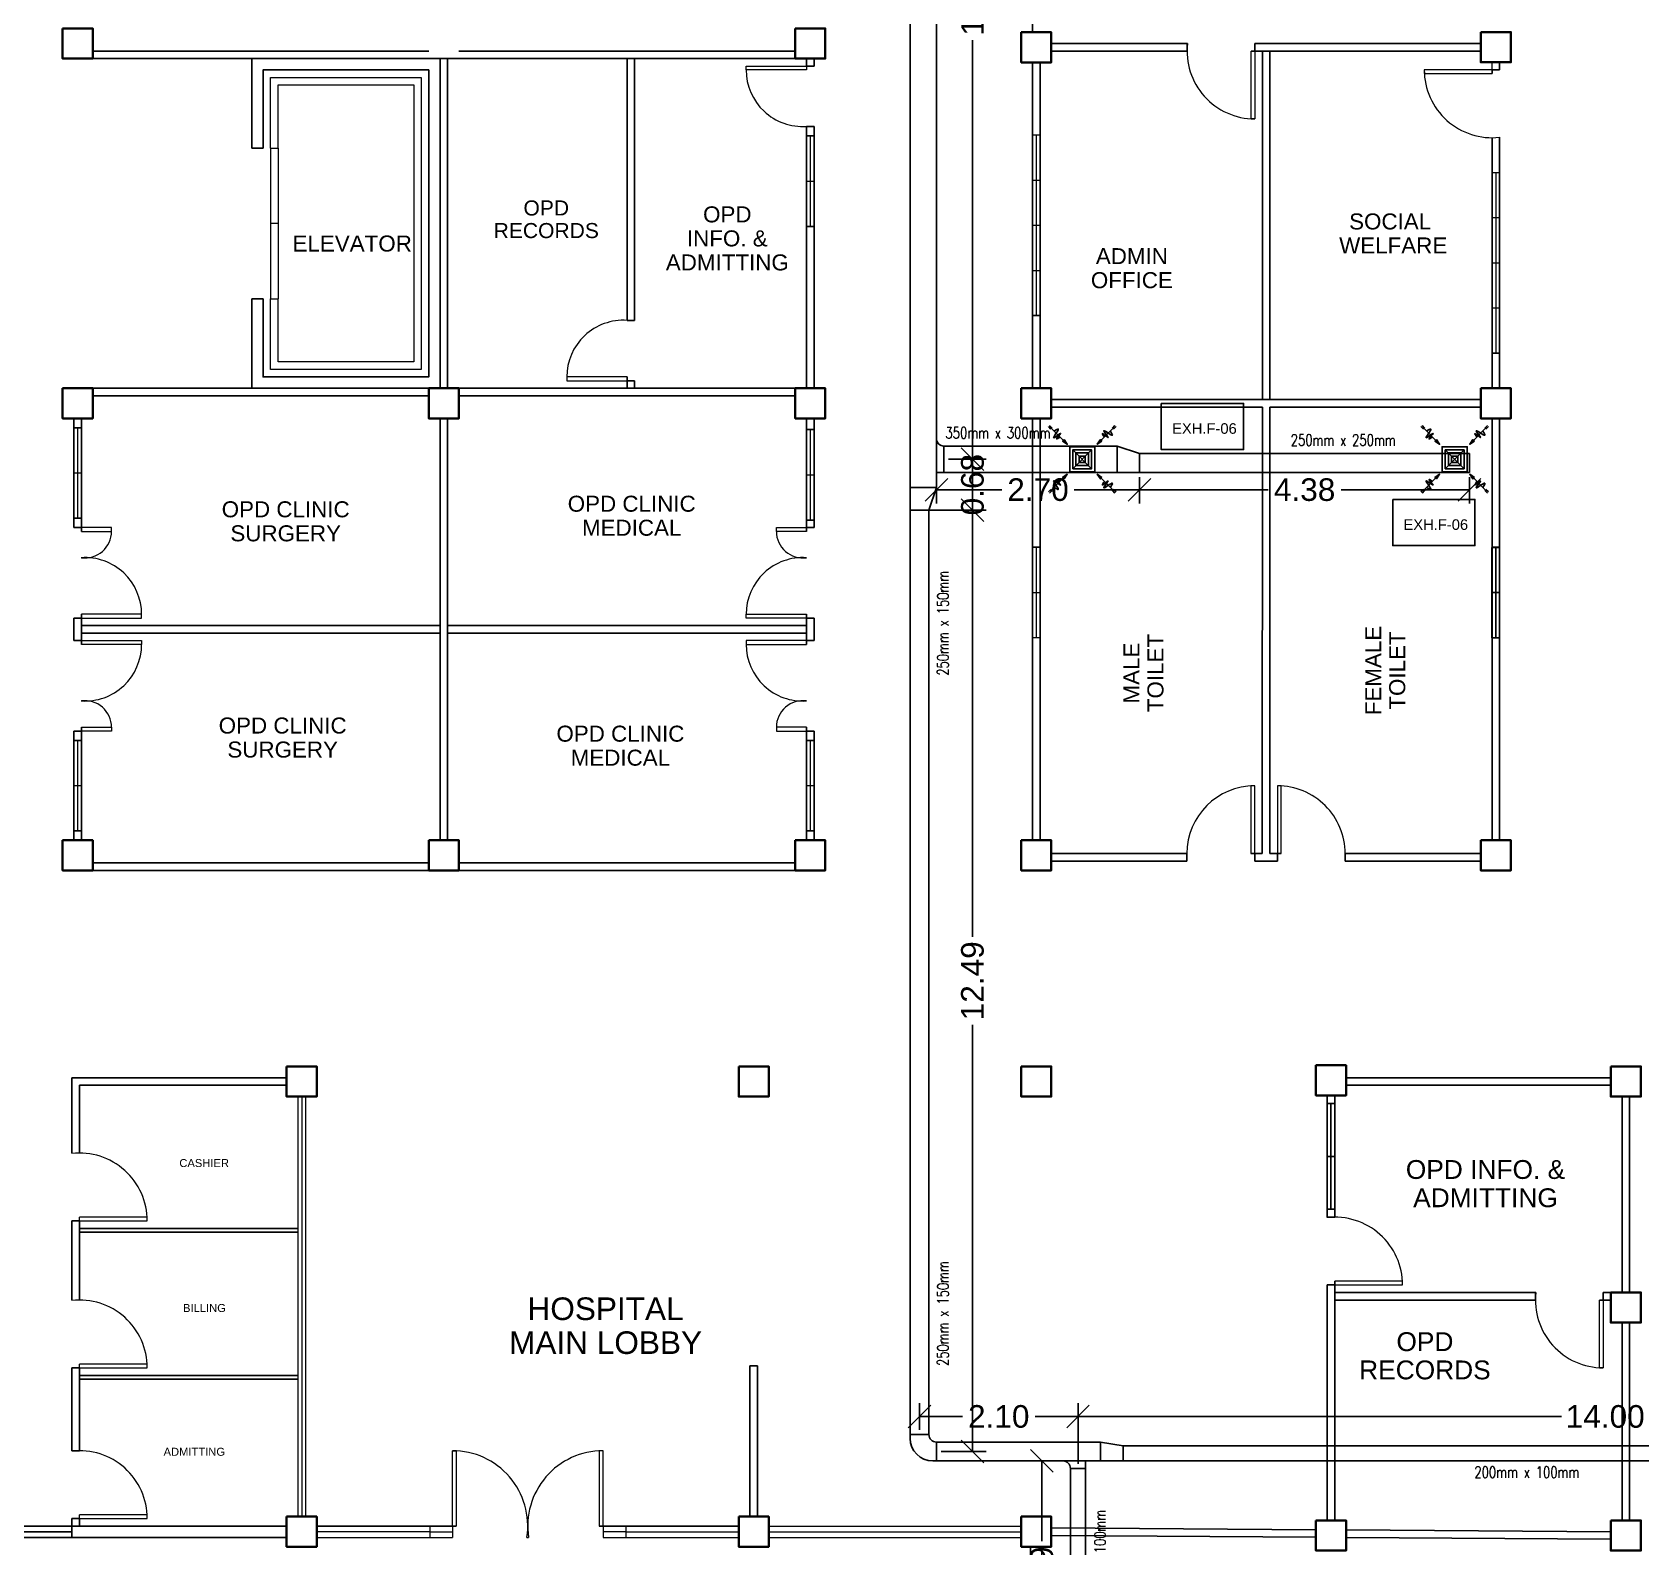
# Model space of a CAD drawing. Header units: millimetres. Extents: x 116 to 538, y 77 to 149.
# Drawn here: x 160.49 to 181.85, y 103.35 to 123.45 of the extents above; entities that cross this region are included whole.
import ezdxf

# ---------------------------------------------------------------- set-up
doc = ezdxf.new("R2010")
doc.units = ezdxf.units.MM
doc.header["$MEASUREMENT"] = 0
for name, color, linetype in [('AIR', 7, 'Continuous'), ('AIR-00', 8, 'Continuous'), ('AIR-03', 30, 'Continuous'), ('dimen', 7, 'Continuous'), ('ducting label', 7, 'Continuous'), ('exhaust', 7, 'Continuous'), ('label', 7, 'Continuous'), ('Legends', 7, 'Continuous')]:
    doc.layers.add(name, color=color, linetype=linetype)
doc.styles.add('Arch-Dim', font='simplex.shx', dxfattribs={"width": 0.75})
doc.styles.get("Standard").update_dxf_attribs({"font": 'arial.ttf'})
doc.styles.add('SWISSLT175', font='swissl.ttf', dxfattribs={"height": 0.175})
doc.dimstyles.new('Copy of dimension', dxfattribs={"dimtxt": 0.3, "dimasz": 0.3, "dimexe": 0.18, "dimexo": 0.0625, "dimgap": 0.09, "dimtad": 0, "dimzin": 0, "dimdsep": 46, "dimtxsty": 'Standard', "dimblk": 'OBLIQUE', "dimcen": 0.09, "dimclrd": 256, "dimclre": 256, "dimclrt": 256, "dimadec": 0, "dimazin": 0, "dimtfac": 1, "dimtofl": 0, "dimtmove": 0, "dimatfit": 3, "dimldrblk": 'OBLIQUE', "dimfxl": 1, "dimtolj": 1, "dimtzin": 0, "dimarcsym": 0})

# ---------------------------------------------------------------- blocks, each defined once
blk = doc.blocks.new('GRILL-C-IN')
at = {"layer": 'AIR-00', "color": 7, "ltscale": 3}
for p, q in [((-0.623, 0.601), (-0.674, 0.651)), ((-0.601, 0.623), (-0.651, 0.674)), ((0.601, 0.623), (0.651, 0.674)), ((0.623, 0.601), (0.674, 0.651)), ((-0.637, 0.637), (-0.3, 0.3)), ((0.637, 0.637), (0.3, 0.3)), ((-0.637, -0.637), (-0.3, -0.3)), ((0.637, -0.637), (0.3, -0.3)), ((-0.623, -0.601), (-0.674, -0.651)), ((-0.601, -0.623), (-0.651, -0.674)), ((0.601, -0.623), (0.651, -0.674)), ((0.623, -0.601), (0.674, -0.651))]:
    blk.add_line(p, q, dxfattribs=at)
at = {"layer": 'AIR-00', "color": 7}
for p, q in [((-0.188, 0.187), (0.187, -0.188)), ((0.187, 0.187), (-0.188, -0.188))]:
    blk.add_line(p, q, dxfattribs=at)
at = {"layer": 'AIR-00', "color": 7, "ltscale": 3}
for points in [[(-0.362, 0.393), (-0.393, 0.362), (-0.3, 0.3)], [(0.393, 0.362), (0.362, 0.393), (0.3, 0.3)], [(-0.362, -0.393), (-0.393, -0.362), (-0.3, -0.3)], [(0.393, -0.362), (0.362, -0.393), (0.3, -0.3)]]:
    blk.add_lwpolyline(points, close=True, dxfattribs=at)
at = {"layer": 'AIR-00', "color": 7}
for points in [[(-0.188, -0.188), (0.187, -0.188), (0.187, 0.187), (-0.188, 0.187)], [(-0.125, -0.125), (0.125, -0.125), (0.125, 0.125), (-0.125, 0.125)], [(-0.062, -0.062), (0.062, -0.062), (0.062, 0.062), (-0.062, 0.062)]]:
    blk.add_lwpolyline(points, close=True, dxfattribs=at)
at = {"layer": 'AIR-00', "color": 7, "ltscale": 3}
for points in [[(-0.441, 0.441), (-0.512, 0.404), (-0.432, 0.514), (-0.568, 0.43), (-0.477, 0.6), (-0.561, 0.561)], [(0.441, 0.441), (0.404, 0.512), (0.514, 0.432), (0.43, 0.568), (0.6, 0.477), (0.561, 0.561)], [(-0.441, -0.441), (-0.512, -0.404), (-0.432, -0.514), (-0.568, -0.43), (-0.477, -0.6), (-0.561, -0.561)], [(0.441, -0.441), (0.404, -0.512), (0.514, -0.432), (0.43, -0.568), (0.6, -0.477), (0.561, -0.561)]]:
    blk.add_spline(points, degree=3, dxfattribs=at)
for points in [[(-0.3, 0.3), (-0.362, 0.393), (-0.393, 0.362)], [(0.3, 0.3), (0.393, 0.362), (0.362, 0.393)], [(-0.3, -0.3), (-0.362, -0.393), (-0.393, -0.362)], [(0.3, -0.3), (0.393, -0.362), (0.362, -0.393)]]:
    blk.add_solid(points, dxfattribs=at)
at = {"layer": 'AIR-03', "color": 7}
blk.add_lwpolyline([(-0.25, -0.25), (0.25, -0.25), (0.25, 0.25), (-0.25, 0.25)], close=True, dxfattribs=at)
blk = doc.blocks.new('_Oblique')
at = {"color": 0, "linetype": 'ByBlock', "lineweight": -2}
blk.add_line((-0.5, -0.5), (0.5, 0.5), dxfattribs=at)
blk = doc.blocks.new('*D36')
at = {"layer": 'Defpoints', "color": 0, "transparency": 16777216}
for p in [(172.496, 130.05), (172.596, 117.78), (172.975, 117.78)]:
    blk.add_point(p, dxfattribs=at)
at = {"layer": 'dimen', "lineweight": -2, "transparency": 16777216}
for p, q in [((172.558, 130.05), (173.155, 130.05)), ((172.975, 130.05), (172.975, 124.508)), ((172.975, 117.78), (172.975, 123.344)), ((172.658, 117.78), (173.155, 117.78))]:
    blk.add_line(p, q, dxfattribs=at)
at = {"layer": 'dimen', "lineweight": -2, "transparency": 16777216, "xscale": 0.3, "yscale": 0.3, "zscale": 0.3}
for p, rotation in [((172.975, 130.05), 90), ((172.975, 117.78), 270)]:
    blk.add_blockref('_Oblique', p, dxfattribs=dict(at, rotation=rotation))
at = {"layer": 'dimen', "transparency": 16777216, "insert": (172.975, 123.926), "char_height": 0.3, "attachment_point": 5, "rotation": 90}
blk.add_mtext('\\A1;12.27', dxfattribs=at)
blk = doc.blocks.new('*D37')
at = {"layer": 'Defpoints', "color": 0, "transparency": 16777216}
for p in [(172.596, 117.78), (172.271, 117.105), (172.975, 117.105)]:
    blk.add_point(p, dxfattribs=at)
at = {"layer": 'dimen', "lineweight": -2, "transparency": 16777216}
for p, q in [((172.658, 117.78), (173.155, 117.78)), ((172.975, 117.78), (172.975, 117.105)), ((172.333, 117.105), (173.155, 117.105))]:
    blk.add_line(p, q, dxfattribs=at)
at = {"layer": 'dimen', "lineweight": -2, "transparency": 16777216, "xscale": 0.3, "yscale": 0.3, "zscale": 0.3}
for p, rotation in [((172.975, 117.78), 90), ((172.975, 117.105), 270)]:
    blk.add_blockref('_Oblique', p, dxfattribs=dict(at, rotation=rotation))
at = {"layer": 'dimen', "transparency": 16777216, "insert": (172.975, 117.443), "char_height": 0.3, "attachment_point": 5, "rotation": 90}
blk.add_mtext('\\A1;0.68', dxfattribs=at)
blk = doc.blocks.new('*D38')
at = {"layer": 'Defpoints', "color": 0, "transparency": 16777216}
for p in [(172.496, 117.605), (175.193, 117.605), (175.193, 117.375)]:
    blk.add_point(p, dxfattribs=at)
at = {"layer": 'dimen', "lineweight": -2, "transparency": 16777216}
for p, q in [((172.496, 117.543), (172.496, 117.195)), ((175.193, 117.543), (175.193, 117.195)), ((172.496, 117.375), (173.363, 117.375)), ((175.193, 117.375), (174.326, 117.375))]:
    blk.add_line(p, q, dxfattribs=at)
at = {"layer": 'dimen', "lineweight": -2, "transparency": 16777216, "xscale": 0.3, "yscale": 0.3, "zscale": 0.3, "rotation": 180}
blk.add_blockref('_Oblique', (172.496, 117.375), dxfattribs=at)
at = {"layer": 'dimen', "lineweight": -2, "transparency": 16777216, "xscale": 0.3, "yscale": 0.3, "zscale": 0.3}
blk.add_blockref('_Oblique', (175.193, 117.375), dxfattribs=at)
at = {"layer": 'dimen', "transparency": 16777216, "insert": (173.844, 117.375), "char_height": 0.3, "attachment_point": 5}
blk.add_mtext('\\A1;2.70', dxfattribs=at)
blk = doc.blocks.new('*D39')
at = {"layer": 'Defpoints', "color": 0, "transparency": 16777216}
for p in [(175.193, 117.605), (179.573, 117.605), (179.573, 117.375)]:
    blk.add_point(p, dxfattribs=at)
at = {"layer": 'dimen', "lineweight": -2, "transparency": 16777216}
for p, q in [((175.193, 117.543), (175.193, 117.195)), ((179.573, 117.543), (179.573, 117.195)), ((175.193, 117.375), (176.897, 117.375)), ((179.573, 117.375), (177.869, 117.375))]:
    blk.add_line(p, q, dxfattribs=at)
at = {"layer": 'dimen', "lineweight": -2, "transparency": 16777216, "xscale": 0.3, "yscale": 0.3, "zscale": 0.3, "rotation": 180}
blk.add_blockref('_Oblique', (175.193, 117.375), dxfattribs=at)
at = {"layer": 'dimen', "lineweight": -2, "transparency": 16777216, "xscale": 0.3, "yscale": 0.3, "zscale": 0.3}
blk.add_blockref('_Oblique', (179.573, 117.375), dxfattribs=at)
at = {"layer": 'dimen', "transparency": 16777216, "insert": (177.383, 117.375), "char_height": 0.3, "attachment_point": 5}
blk.add_mtext('\\A1;4.38', dxfattribs=at)
blk = doc.blocks.new('*D40')
at = {"layer": 'Defpoints', "color": 0, "transparency": 16777216}
for p in [(172.271, 117.105), (172.496, 104.61), (172.975, 104.61)]:
    blk.add_point(p, dxfattribs=at)
at = {"layer": 'dimen', "lineweight": -2, "transparency": 16777216}
for p, q in [((172.333, 117.105), (173.155, 117.105)), ((172.975, 117.105), (172.975, 111.44)), ((172.975, 104.61), (172.975, 110.275)), ((172.558, 104.61), (173.155, 104.61))]:
    blk.add_line(p, q, dxfattribs=at)
at = {"layer": 'dimen', "lineweight": -2, "transparency": 16777216, "xscale": 0.3, "yscale": 0.3, "zscale": 0.3}
for p, rotation in [((172.975, 117.105), 90), ((172.975, 104.61), 270)]:
    blk.add_blockref('_Oblique', p, dxfattribs=dict(at, rotation=rotation))
at = {"layer": 'dimen', "transparency": 16777216, "insert": (172.975, 110.858), "char_height": 0.3, "attachment_point": 5, "rotation": 90}
blk.add_mtext('\\A1;12.49', dxfattribs=at)
blk = doc.blocks.new('*D41')
at = {"layer": 'Defpoints', "color": 0, "transparency": 16777216}
for p in [(174.375, 105.074), (172.271, 104.835), (174.375, 104.385)]:
    blk.add_point(p, dxfattribs=at)
at = {"layer": 'dimen', "lineweight": -2, "transparency": 16777216}
for p, q in [((172.271, 104.898), (172.271, 105.254)), ((172.271, 105.074), (172.841, 105.074)), ((174.375, 105.074), (173.805, 105.074)), ((174.375, 104.448), (174.375, 105.254))]:
    blk.add_line(p, q, dxfattribs=at)
at = {"layer": 'dimen', "lineweight": -2, "transparency": 16777216, "xscale": 0.3, "yscale": 0.3, "zscale": 0.3, "rotation": 180}
blk.add_blockref('_Oblique', (172.271, 105.074), dxfattribs=at)
at = {"layer": 'dimen', "lineweight": -2, "transparency": 16777216, "xscale": 0.3, "yscale": 0.3, "zscale": 0.3}
blk.add_blockref('_Oblique', (174.375, 105.074), dxfattribs=at)
at = {"layer": 'dimen', "transparency": 16777216, "insert": (173.323, 105.074), "char_height": 0.3, "attachment_point": 5}
blk.add_mtext('\\A1;2.10', dxfattribs=at)
blk = doc.blocks.new('*D42')
at = {"layer": 'Defpoints', "color": 0, "transparency": 16777216}
for p in [(188.372, 105.074), (174.375, 104.385), (188.372, 104.385)]:
    blk.add_point(p, dxfattribs=at)
at = {"layer": 'dimen', "lineweight": -2, "transparency": 16777216}
for p, q in [((174.375, 104.448), (174.375, 105.254)), ((174.375, 105.074), (180.792, 105.074)), ((188.372, 105.074), (181.955, 105.074)), ((188.372, 104.448), (188.372, 105.254))]:
    blk.add_line(p, q, dxfattribs=at)
at = {"layer": 'dimen', "lineweight": -2, "transparency": 16777216, "xscale": 0.3, "yscale": 0.3, "zscale": 0.3, "rotation": 180}
blk.add_blockref('_Oblique', (174.375, 105.074), dxfattribs=at)
at = {"layer": 'dimen', "lineweight": -2, "transparency": 16777216, "xscale": 0.3, "yscale": 0.3, "zscale": 0.3}
blk.add_blockref('_Oblique', (188.372, 105.074), dxfattribs=at)
at = {"layer": 'dimen', "transparency": 16777216, "insert": (181.373, 105.074), "char_height": 0.3, "attachment_point": 5}
blk.add_mtext('\\A1;14.00', dxfattribs=at)
blk = doc.blocks.new('*D44')
at = {"layer": 'Defpoints', "color": 0, "transparency": 16777216}
for p in [(174.475, 104.485), (173.896, 101.398), (174.475, 101.398)]:
    blk.add_point(p, dxfattribs=at)
at = {"layer": 'dimen', "lineweight": -2, "transparency": 16777216}
for p, q in [((174.412, 104.485), (173.716, 104.485)), ((173.896, 104.485), (173.896, 103.421)), ((173.896, 101.398), (173.896, 102.462)), ((174.412, 101.398), (173.716, 101.398))]:
    blk.add_line(p, q, dxfattribs=at)
at = {"layer": 'dimen', "lineweight": -2, "transparency": 16777216, "xscale": 0.3, "yscale": 0.3, "zscale": 0.3}
for p, rotation in [((173.896, 104.485), 90), ((173.896, 101.398), 270)]:
    blk.add_blockref('_Oblique', p, dxfattribs=dict(at, rotation=rotation))
at = {"layer": 'dimen', "transparency": 16777216, "insert": (173.896, 102.942), "char_height": 0.3, "attachment_point": 5, "rotation": 90}
blk.add_mtext('\\A1;3.09', dxfattribs=at)

msp = doc.modelspace()

# ---------------------------------------------------------------- linework, layer by layer
at = {"color": 8, "lineweight": 25}
for p, q in [((173.771, 123.448), (173.771, 129.075)), ((175.827, 123.298), (174.021, 123.298)), ((175.822, 123.298), (175.822, 123.198)), ((179.721, 123.298), (176.722, 123.298)), ((176.722, 123.198), (176.722, 123.298)), ((161.296, 123.198), (165.758, 123.198)), ((161.296, 123.098), (170.621, 123.098)), ((163.408, 123.098), (163.408, 121.91)), ((165.908, 123.098), (165.908, 118.723)), ((166.008, 123.098), (166.008, 118.723)), ((166.158, 123.198), (170.621, 123.198)), ((166.158, 123.098), (170.621, 123.098)), ((168.39, 123.098), (168.39, 119.623)), ((168.49, 123.098), (168.49, 119.623)), ((170.771, 122.998), (170.771, 123.098)), ((170.871, 122.998), (170.771, 122.998)), ((170.871, 122.998), (170.871, 123.098)), ((173.771, 118.723), (173.771, 123.048)), ((173.871, 118.723), (173.871, 123.048)), ((175.822, 123.198), (174.021, 123.198)), ((179.721, 123.198), (176.672, 123.198)), ((176.822, 123.198), (176.722, 123.198)), ((176.822, 118.572), (176.822, 123.198)), ((176.922, 118.572), (176.922, 123.198)), ((179.971, 122.948), (179.971, 123.048)), ((179.971, 123.048), (179.971, 122.948)), ((179.971, 122.948), (179.871, 122.948)), ((170.771, 122.198), (170.771, 118.723)), ((170.771, 122.198), (170.871, 122.198)), ((170.871, 118.723), (170.871, 122.198)), ((179.871, 118.722), (179.871, 122.048)), ((179.971, 118.722), (179.971, 122.054)), ((163.408, 121.91), (163.558, 121.91)), ((163.408, 119.91), (163.408, 118.723)), ((163.408, 119.91), (163.558, 119.91)), ((168.39, 119.623), (168.49, 119.623)), ((161.296, 118.723), (170.621, 118.723)), ((168.39, 118.873), (168.39, 118.723)), ((168.49, 118.823), (168.39, 118.823)), ((168.49, 118.823), (168.49, 118.723)), ((161.296, 118.623), (165.758, 118.623)), ((166.158, 118.623), (170.621, 118.623)), ((174.021, 118.573), (179.721, 118.572)), ((161.046, 118.323), (161.046, 116.873)), ((161.146, 118.323), (161.146, 116.823)), ((165.908, 118.323), (165.908, 112.723)), ((166.008, 118.323), (166.008, 112.723)), ((170.771, 116.823), (170.771, 118.323)), ((170.871, 116.873), (170.871, 118.323)), ((173.771, 112.723), (173.771, 118.323)), ((173.871, 116.823), (173.871, 118.323)), ((174.021, 118.473), (176.822, 118.472)), ((176.821, 112.546), (176.822, 118.472)), ((176.921, 112.546), (176.922, 118.472)), ((176.922, 118.472), (179.721, 118.472)), ((178.621, 118.472), (177.621, 118.472)), ((179.871, 112.723), (179.871, 118.322)), ((179.971, 112.723), (179.971, 118.322)), ((161.146, 116.873), (161.046, 116.873)), ((170.771, 116.873), (170.871, 116.873)), ((173.871, 112.723), (173.871, 116.823)), ((161.046, 115.673), (161.046, 115.373)), ((161.146, 115.673), (161.046, 115.673)), ((161.146, 115.723), (161.146, 115.323)), ((161.146, 115.573), (165.908, 115.573)), ((166.008, 115.573), (170.771, 115.573)), ((170.771, 115.323), (170.771, 115.723)), ((170.871, 115.673), (170.771, 115.673)), ((170.871, 115.373), (170.871, 115.673)), ((161.146, 115.373), (161.046, 115.373)), ((161.146, 115.473), (165.908, 115.473)), ((166.008, 115.473), (170.771, 115.473)), ((170.871, 115.373), (170.771, 115.373)), ((161.046, 114.173), (161.046, 112.723)), ((161.146, 114.173), (161.046, 114.173)), ((161.146, 114.223), (161.146, 112.723)), ((170.771, 112.723), (170.771, 114.223)), ((170.771, 114.173), (170.871, 114.173)), ((170.871, 112.723), (170.871, 114.173)), ((174.021, 112.546), (175.821, 112.546)), ((175.821, 112.446), (175.821, 112.546)), ((176.821, 112.546), (176.721, 112.546)), ((176.721, 112.546), (176.721, 112.446)), ((176.921, 112.546), (177.021, 112.546)), ((177.021, 112.546), (177.021, 112.446)), ((177.921, 112.546), (179.721, 112.546)), ((177.921, 112.446), (177.921, 112.546)), ((161.296, 112.423), (165.758, 112.423)), ((161.296, 112.323), (165.758, 112.323)), ((166.158, 112.423), (170.621, 112.423)), ((166.158, 112.323), (170.621, 112.323)), ((174.021, 112.446), (175.821, 112.446)), ((176.721, 112.446), (177.021, 112.446)), ((177.921, 112.446), (179.721, 112.446)), ((161.021, 108.571), (161.021, 109.571)), ((163.871, 109.571), (161.021, 109.571)), ((177.933, 109.571), (181.446, 109.571)), ((161.121, 108.565), (161.121, 109.471)), ((161.121, 108.565), (161.121, 109.471)), ((163.871, 109.471), (161.121, 109.471)), ((177.683, 109.336), (177.683, 107.715)), ((177.783, 109.336), (177.783, 107.721)), ((177.783, 109.336), (177.783, 107.721)), ((177.933, 109.471), (181.446, 109.471)), ((181.596, 109.321), (181.596, 106.721)), ((181.696, 109.321), (181.696, 106.721)), ((161.021, 106.621), (161.021, 107.671)), ((161.021, 107.671), (161.121, 107.671)), ((161.121, 106.615), (161.121, 107.671)), ((161.121, 106.615), (161.121, 107.671)), ((177.683, 107.721), (177.783, 107.721)), ((164.021, 107.571), (161.121, 107.571)), ((164.021, 107.521), (161.121, 107.521)), ((177.683, 106.821), (177.683, 103.696)), ((177.783, 106.821), (177.683, 106.821)), ((177.783, 106.871), (177.783, 103.696)), ((177.783, 106.721), (180.451, 106.721)), ((177.783, 106.621), (180.446, 106.621)), ((180.446, 106.621), (180.446, 106.721)), ((181.296, 106.621), (181.446, 106.621)), ((181.346, 106.721), (181.596, 106.721)), ((181.446, 106.721), (181.346, 106.721)), ((181.346, 106.721), (181.346, 106.621)), ((181.596, 106.321), (181.596, 103.696)), ((181.696, 106.321), (181.696, 103.696)), ((161.021, 104.621), (161.021, 105.721)), ((161.021, 105.721), (161.121, 105.721)), ((161.121, 104.615), (161.121, 105.721)), ((161.121, 104.615), (161.121, 105.721)), ((170.021, 103.746), (170.021, 105.746)), ((170.121, 105.746), (170.021, 105.746)), ((170.121, 103.746), (170.121, 105.746)), ((164.021, 105.621), (161.121, 105.621)), ((164.021, 105.571), (161.121, 105.571)), ((158.271, 103.621), (163.871, 103.621)), ((161.021, 103.621), (161.021, 103.721)), ((161.121, 103.721), (161.021, 103.721)), ((161.121, 103.621), (161.121, 103.721)), ((161.121, 103.621), (161.121, 103.721)), ((161.121, 103.621), (161.121, 103.721)), ((177.533, 103.572), (174.021, 103.596)), ((181.446, 103.546), (177.933, 103.569)), ((158.271, 103.471), (163.871, 103.471)), ((177.533, 103.472), (174.02, 103.496)), ((181.445, 103.446), (177.933, 103.469)), ((173.746, 103.346), (173.746, 100.721)), ((173.896, 103.346), (173.896, 100.721))]:
    msp.add_line(p, q, dxfattribs=at)
at = {"color": 8, "lineweight": -2}
for p, q in [((175.827, 123.298), (175.822, 123.298)), ((176.121, 118.472), (175.121, 118.472)), ((173.871, 116.673), (173.871, 115.673)), ((179.971, 116.612), (179.871, 116.612)), ((179.871, 116.612), (179.871, 116.012)), ((179.921, 116.612), (179.921, 115.412)), ((179.871, 116.012), (179.971, 116.012)), ((179.971, 116.012), (179.971, 115.412)), ((179.971, 115.412), (179.871, 115.412)), ((176.671, 112.546), (176.821, 112.546)), ((176.921, 112.546), (177.071, 112.546)), ((177.683, 108.528), (177.683, 109.228)), ((177.683, 109.228), (177.783, 109.228)), ((177.733, 109.228), (177.733, 107.828)), ((177.783, 109.228), (177.783, 107.828)), ((177.683, 108.528), (177.783, 108.528)), ((177.783, 107.828), (177.683, 107.828)), ((177.683, 107.715), (177.683, 107.721)), ((177.783, 106.721), (177.783, 106.821)), ((161.021, 104.621), (161.121, 104.621)), ((161.021, 103.621), (161.021, 103.471)), ((161.021, 103.546), (158.271, 103.546))]:
    msp.add_line(p, q, dxfattribs=at)
at = {"color": 8, "lineweight": 13}
for p, q in [((176.672, 122.298), (176.672, 123.198)), ((176.722, 123.198), (176.722, 122.298)), ((179.871, 122.898), (179.871, 123.048)), ((179.871, 122.948), (178.971, 122.948)), ((178.971, 122.948), (178.971, 122.898)), ((178.971, 122.898), (179.871, 122.898)), ((179.871, 122.948), (179.871, 122.898)), ((176.722, 122.298), (176.672, 122.298)), ((176.721, 113.446), (176.671, 113.446)), ((176.671, 113.446), (176.671, 112.546)), ((176.721, 112.546), (176.721, 113.446)), ((177.071, 113.446), (177.021, 113.446)), ((177.021, 113.446), (177.021, 112.546)), ((177.071, 112.546), (177.071, 113.446)), ((161.121, 107.671), (161.121, 107.721)), ((162.021, 107.721), (161.121, 107.721)), ((161.121, 107.671), (162.021, 107.671)), ((162.021, 107.671), (162.021, 107.721)), ((177.783, 106.871), (177.783, 106.821)), ((178.683, 106.871), (177.783, 106.871)), ((177.783, 106.821), (178.683, 106.821)), ((178.683, 106.821), (178.683, 106.871)), ((181.346, 106.621), (181.296, 106.621)), ((181.296, 105.721), (181.296, 106.621)), ((181.346, 106.621), (181.346, 105.721)), ((161.121, 105.721), (161.121, 105.771)), ((162.021, 105.771), (161.121, 105.771)), ((161.121, 105.721), (162.021, 105.721)), ((162.021, 105.721), (162.021, 105.771)), ((181.346, 105.721), (181.296, 105.721)), ((166.071, 103.621), (166.071, 104.621)), ((166.071, 104.621), (166.121, 104.621)), ((166.121, 104.621), (166.121, 103.621)), ((168.071, 104.621), (168.021, 104.621)), ((168.021, 104.621), (168.021, 103.621)), ((168.071, 103.621), (168.071, 104.621)), ((161.121, 103.721), (161.121, 103.771)), ((162.021, 103.771), (161.121, 103.771)), ((161.121, 103.721), (162.021, 103.721)), ((162.021, 103.721), (162.021, 103.771)), ((166.121, 103.621), (166.071, 103.621)), ((168.021, 103.621), (168.071, 103.621)), ((167.059, 103.471), (167.082, 103.471))]:
    msp.add_line(p, q, dxfattribs=at)
at = {"color": 8, "linetype": 'ByBlock', "lineweight": 9}
for p, q in [((170.871, 122.071), (170.771, 122.071)), ((170.771, 122.071), (170.771, 120.871)), ((170.821, 122.071), (170.821, 120.871)), ((170.871, 121.471), (170.871, 122.071)), ((170.771, 121.471), (170.871, 121.471)), ((170.771, 120.871), (170.871, 120.871)), ((161.146, 118.198), (161.046, 118.198)), ((161.046, 118.198), (161.046, 116.998)), ((161.096, 118.198), (161.096, 116.998)), ((161.146, 117.598), (161.146, 118.198)), ((170.871, 118.173), (170.771, 118.173)), ((170.771, 118.173), (170.771, 116.973)), ((170.821, 118.173), (170.821, 116.973)), ((170.871, 117.573), (170.871, 118.173)), ((161.046, 117.598), (161.146, 117.598)), ((170.771, 117.573), (170.871, 117.573)), ((161.046, 116.998), (161.146, 116.998)), ((170.771, 116.973), (170.871, 116.973)), ((161.146, 114.048), (161.046, 114.048)), ((161.046, 114.048), (161.046, 112.848)), ((161.096, 114.048), (161.096, 112.848)), ((161.146, 113.448), (161.146, 114.048)), ((170.871, 114.048), (170.771, 114.048)), ((170.771, 114.048), (170.771, 112.848)), ((170.821, 114.048), (170.821, 112.848)), ((170.871, 113.448), (170.871, 114.048)), ((161.046, 113.448), (161.146, 113.448)), ((170.771, 113.448), (170.871, 113.448)), ((161.046, 112.848), (161.146, 112.848)), ((170.771, 112.848), (170.871, 112.848))]:
    msp.add_line(p, q, dxfattribs=at)
at = {"color": 8, "lineweight": 9}
for p, q in [((173.771, 122.086), (173.871, 122.086)), ((173.821, 122.086), (173.821, 119.686)), ((163.658, 121.91), (163.758, 121.91)), ((163.658, 121.91), (163.658, 119.91)), ((163.758, 121.91), (163.758, 119.91)), ((179.871, 121.588), (179.971, 121.588)), ((179.921, 121.588), (179.921, 119.188)), ((173.771, 121.486), (173.871, 121.486)), ((163.758, 120.91), (163.658, 120.91)), ((173.771, 120.886), (173.871, 120.886)), ((179.871, 120.988), (179.971, 120.988)), ((173.771, 120.286), (173.871, 120.286)), ((179.871, 120.388), (179.971, 120.388)), ((163.658, 119.91), (163.758, 119.91)), ((173.771, 119.686), (173.871, 119.686)), ((179.871, 119.788), (179.971, 119.788)), ((179.871, 119.188), (179.971, 119.188)), ((174.969, 118.471), (175.469, 118.471)), ((175.997, 118.472), (176.497, 118.472)), ((177.745, 118.472), (177.245, 118.472)), ((178.772, 118.47), (178.272, 118.47)), ((173.871, 116.612), (173.771, 116.612)), ((173.771, 116.612), (173.771, 116.012)), ((173.821, 116.612), (173.821, 115.412)), ((173.771, 116.012), (173.871, 116.012)), ((173.871, 116.012), (173.871, 115.412)), ((173.871, 115.527), (173.871, 115.532)), ((173.871, 115.073), (173.871, 115.527)), ((173.871, 115.412), (173.771, 115.412)), ((173.871, 115.386), (173.871, 115.456)), ((173.871, 115.073), (173.871, 115.068)), ((173.871, 114.802), (173.871, 114.807)), ((173.871, 114.802), (173.871, 114.348)), ((173.871, 114.489), (173.871, 114.419)), ((173.871, 114.348), (173.871, 114.343)), ((173.871, 114.077), (173.871, 114.082)), ((173.871, 114.077), (173.871, 113.623)), ((173.871, 113.764), (173.871, 113.694)), ((173.871, 113.623), (173.871, 113.618)), ((173.871, 113.352), (173.871, 113.357)), ((173.871, 113.352), (173.871, 112.898)), ((173.871, 113.039), (173.871, 112.969)), ((173.871, 112.898), (173.871, 112.893)), ((179.646, 112.546), (179.146, 112.546)), ((164.021, 109.321), (164.021, 103.746)), ((164.071, 109.321), (164.071, 103.746)), ((164.121, 109.321), (164.121, 103.746)), ((164.271, 103.621), (166.121, 103.621)), ((166.121, 103.621), (164.271, 103.621)), ((166.071, 103.621), (165.771, 103.621)), ((165.771, 103.621), (165.771, 103.471)), ((166.071, 103.621), (166.071, 103.471)), ((168.021, 103.621), (169.871, 103.621)), ((169.871, 103.621), (168.021, 103.621)), ((168.071, 103.621), (168.071, 103.471)), ((168.071, 103.621), (168.371, 103.621)), ((168.371, 103.621), (168.371, 103.471)), ((170.271, 103.621), (173.621, 103.621)), ((165.771, 103.546), (164.271, 103.546)), ((164.271, 103.471), (166.071, 103.471)), ((165.771, 103.546), (166.071, 103.546)), ((168.371, 103.546), (168.071, 103.546)), ((168.071, 103.471), (169.871, 103.471)), ((168.371, 103.546), (169.871, 103.546)), ((170.271, 103.546), (173.621, 103.546)), ((170.271, 103.471), (173.621, 103.471))]:
    msp.add_line(p, q, dxfattribs=at)
at = {"color": 8, "lineweight": 9, "ltscale": 0.4}
for p, q in [((165.908, 116.671), (165.908, 117.161)), ((166.008, 116.671), (166.008, 117.161)), ((165.908, 113.855), (165.908, 114.345)), ((166.008, 113.855), (166.008, 114.345))]:
    msp.add_line(p, q, dxfattribs=at)
at = {"color": 8, "lineweight": 35}
for points in [[(160.896, 123.498), (161.296, 123.498), (161.296, 123.098), (160.896, 123.098)], [(170.621, 123.498), (171.021, 123.498), (171.021, 123.098), (170.621, 123.098)], [(173.621, 123.448), (174.021, 123.448), (174.021, 123.048), (173.621, 123.048)], [(179.721, 123.45), (180.121, 123.45), (180.121, 123.05), (179.721, 123.05)], [(160.896, 118.723), (161.296, 118.723), (161.296, 118.323), (160.896, 118.323)], [(165.758, 118.723), (166.158, 118.723), (166.158, 118.323), (165.758, 118.323)], [(170.621, 118.723), (171.021, 118.723), (171.021, 118.323), (170.621, 118.323)], [(173.621, 118.723), (174.021, 118.723), (174.021, 118.323), (173.621, 118.323)], [(179.721, 118.723), (180.121, 118.723), (180.121, 118.323), (179.721, 118.323)], [(160.896, 112.723), (161.296, 112.723), (161.296, 112.323), (160.896, 112.323)], [(165.758, 112.723), (166.158, 112.723), (166.158, 112.323), (165.758, 112.323)], [(170.621, 112.723), (171.021, 112.723), (171.021, 112.323), (170.621, 112.323)], [(173.621, 112.723), (174.021, 112.723), (174.021, 112.323), (173.621, 112.323)], [(179.721, 112.723), (180.121, 112.723), (180.121, 112.323), (179.721, 112.323)], [(163.871, 109.721), (164.271, 109.721), (164.271, 109.321), (163.871, 109.321)], [(169.871, 109.721), (170.271, 109.721), (170.271, 109.321), (169.871, 109.321)], [(173.621, 109.721), (174.021, 109.721), (174.021, 109.321), (173.621, 109.321)], [(177.533, 109.736), (177.933, 109.736), (177.933, 109.336), (177.533, 109.336)], [(181.446, 109.721), (181.846, 109.721), (181.846, 109.321), (181.446, 109.321)], [(181.446, 106.721), (181.846, 106.721), (181.846, 106.321), (181.446, 106.321)], [(163.871, 103.746), (164.271, 103.746), (164.271, 103.346), (163.871, 103.346)], [(169.871, 103.746), (170.271, 103.746), (170.271, 103.346), (169.871, 103.346)], [(173.621, 103.746), (174.021, 103.746), (174.021, 103.346), (173.621, 103.346)], [(177.533, 103.696), (177.933, 103.696), (177.933, 103.296), (177.533, 103.296)], [(181.446, 103.696), (181.846, 103.696), (181.846, 103.296), (181.446, 103.296)]]:
    msp.add_lwpolyline(points, close=True, dxfattribs=at)
at = {"color": 8, "lineweight": 25}
for points in [[(163.408, 121.91), (163.408, 123.098), (165.908, 123.098), (165.908, 118.723), (163.408, 118.723), (163.408, 119.91)], [(163.558, 121.91), (163.558, 122.948), (165.758, 122.948), (165.758, 118.873), (163.558, 118.873), (163.558, 119.91)]]:
    msp.add_lwpolyline(points, dxfattribs=at)
at = {"color": 8, "lineweight": 13, "ltscale": 0.03}
for points in [[(170.771, 122.998), (170.771, 122.948), (169.971, 122.948), (169.971, 122.998)], [(168.39, 118.823), (168.39, 118.873), (167.59, 118.873), (167.59, 118.823)], [(161.146, 116.873), (161.146, 116.823), (161.546, 116.823), (161.546, 116.873)], [(170.771, 116.873), (170.771, 116.823), (170.371, 116.823), (170.371, 116.873)], [(161.146, 115.723), (161.146, 115.673), (161.946, 115.673), (161.946, 115.723)], [(170.771, 115.723), (170.771, 115.673), (169.971, 115.673), (169.971, 115.723)], [(161.146, 115.323), (161.146, 115.373), (161.946, 115.373), (161.946, 115.323)], [(170.771, 115.323), (170.771, 115.373), (169.971, 115.373), (169.971, 115.323)], [(161.146, 114.173), (161.146, 114.223), (161.546, 114.223), (161.546, 114.173)], [(170.771, 114.173), (170.771, 114.223), (170.371, 114.223), (170.371, 114.173)]]:
    msp.add_lwpolyline(points, close=True, dxfattribs=at)
at = {"color": 8, "lineweight": 9}
for points in [[(163.658, 121.91), (163.658, 122.848), (165.658, 122.848), (165.658, 118.973), (163.658, 118.973), (163.658, 119.91)], [(163.758, 121.91), (163.758, 122.748), (165.558, 122.748), (165.558, 119.073), (163.758, 119.073), (163.758, 119.91)]]:
    msp.add_lwpolyline(points, dxfattribs=at)
for points in [[(170.771, 122.071), (170.871, 122.071), (170.871, 120.871), (170.771, 120.871)], [(173.771, 122.086), (173.871, 122.086), (173.871, 119.686), (173.771, 119.686)], [(179.871, 121.588), (179.971, 121.588), (179.971, 119.188), (179.871, 119.188)], [(161.046, 118.198), (161.146, 118.198), (161.146, 116.998), (161.046, 116.998)], [(170.771, 118.173), (170.871, 118.173), (170.871, 116.973), (170.771, 116.973)], [(173.871, 115.412), (173.771, 115.412), (173.771, 116.612), (173.871, 116.612)], [(179.87, 116.611), (179.971, 116.611), (179.971, 115.412), (179.87, 115.412)], [(161.046, 114.048), (161.146, 114.048), (161.146, 112.848), (161.046, 112.848)], [(170.771, 114.048), (170.871, 114.048), (170.871, 112.848), (170.771, 112.848)], [(177.683, 109.228), (177.783, 109.228), (177.783, 107.828), (177.683, 107.828)], [(158.271, 103.621), (161.021, 103.621), (161.021, 103.471), (158.271, 103.471)]]:
    msp.add_lwpolyline(points, close=True, dxfattribs=at)
at = {"color": 8, "lineweight": 13}
for centre, radius, start, end in [((176.722, 123.198), 0.9, 173.6208, 270.0002), ((179.871, 122.948), 0.9, 180.0002, 276.3796), ((176.721, 112.546), 0.9, 90.0002, 180.0002), ((177.021, 112.546), 0.9, 0.0002, 90.0002), ((161.121, 107.671), 0.9, 0, 96.3794), ((177.783, 106.821), 0.9, 0, 96.3794), ((161.121, 105.721), 0.9, 0, 96.3794), ((181.346, 106.621), 0.9, 173.6206, 270), ((161.121, 103.721), 0.9, 0, 96.3794), ((166.071, 103.621), 1, 351.3731, 90), ((168.071, 103.621), 1, 90, 188.6269)]:
    msp.add_arc(centre, radius, start, end, dxfattribs=at)
at = {"color": 8, "lineweight": 13, "ltscale": 0.03}
for centre, radius, start, end in [((170.722, 122.948), 0.752, 180, 273.6952), ((168.341, 118.873), 0.752, 86.3048, 180), ((161.193, 116.823), 0.353, 262.3719, 0), ((170.724, 116.823), 0.353, 180, 277.6281), ((161.194, 115.723), 0.752, 0, 93.6952), ((170.722, 115.723), 0.752, 86.3048, 180), ((161.194, 115.323), 0.752, 266.3048, 0), ((170.722, 115.323), 0.752, 180, 273.6952), ((161.193, 114.223), 0.353, 0, 97.6281), ((170.724, 114.223), 0.353, 82.3719, 180)]:
    msp.add_arc(centre, radius, start, end, dxfattribs=at)
at = {"color": 8, "lineweight": 9}
for p in [(173.871, 115.3), (173.871, 114.575), (173.871, 113.85), (173.871, 113.125)]:
    msp.add_point(p, dxfattribs=at)
at = {"layer": 'exhaust'}
for p, q in [((172.496, 130.05), (172.496, 117.405)), ((172.146, 129.95), (172.146, 104.785)), ((174.893, 117.955), (172.596, 117.955)), ((172.596, 117.955), (172.596, 117.605)), ((174.893, 117.955), (174.893, 117.605)), ((174.893, 117.955), (175.193, 117.855)), ((179.573, 117.855), (175.193, 117.855)), ((175.193, 117.605), (175.193, 117.855)), ((179.573, 117.605), (179.573, 117.855)), ((179.573, 117.605), (172.496, 117.605)), ((172.496, 117.405), (172.146, 117.405)), ((172.496, 117.405), (172.396, 117.105)), ((172.396, 117.105), (172.146, 117.105)), ((172.396, 117.105), (172.396, 104.835)), ((172.396, 104.835), (172.146, 104.835)), ((174.675, 104.735), (172.496, 104.735)), ((172.496, 104.735), (172.496, 104.485)), ((174.675, 104.485), (174.675, 104.735)), ((174.675, 104.735), (174.975, 104.685)), ((188.172, 104.685), (174.975, 104.685)), ((174.975, 104.485), (174.975, 104.685)), ((174.175, 104.485), (172.446, 104.485)), ((174.175, 104.485), (188.172, 104.485)), ((174.475, 101.398), (174.475, 104.485)), ((174.275, 101.398), (174.275, 104.385)), ((174.275, 104.385), (174.475, 104.385))]:
    msp.add_line(p, q, dxfattribs=at)
for centre, radius, start, end in [((172.596, 118.055), 0.1, 180, 270), ((172.446, 104.785), 0.3, 180, 270), ((172.496, 104.835), 0.1, 180, 270), ((174.175, 104.385), 0.1, 0, 90)]:
    msp.add_arc(centre, radius, start, end, dxfattribs=at)
at = {"layer": 'Legends'}
for points in [[(175.481, 118.521), (176.572, 118.521), (176.572, 117.909), (175.481, 117.909)], [(178.553, 117.246), (179.643, 117.246), (179.643, 116.634), (178.553, 116.634)]]:
    msp.add_lwpolyline(points, close=True, dxfattribs=at)

# ---------------------------------------------------------------- block references
at = {"layer": 'AIR', "xscale": 0.6658363358532475, "yscale": 0.6658363358532475, "zscale": 0.6658363358532475}
for p in [(174.431, 117.78), (179.375, 117.78)]:
    msp.add_blockref('GRILL-C-IN', p, dxfattribs=at)

# ---------------------------------------------------------------- texts
at = {"layer": 'ducting label', "color": 7, "linetype": 'Continuous', "lineweight": 25, "char_height": 0.15, "attachment_point": 1, "style": 'Arch-Dim'}
for s, insert in [('\\A1;350mm x 300mm', (172.616, 118.206)), ('\\A1;250mm x 250mm', (177.199, 118.11)), ('\\A1;200mm x 100mm', (179.636, 104.411))]:
    msp.add_mtext_dynamic_manual_height_columns(s, width=1.60667, gutter_width=1.011, heights=[0], dxfattribs=dict(at, insert=insert))
at = {"layer": 'ducting label', "color": 7, "linetype": 'Continuous', "lineweight": 25, "char_height": 0.15, "attachment_point": 1, "rotation": 90, "style": 'Arch-Dim'}
for s, width, insert in [('\\A1;250mm x 150mm', 1.65026, (172.507, 114.907)), ('\\A1;250mm x 150mm', 1.65216, (172.507, 105.745)), ('\\A1;200mm x 100mm', 1.57063, (174.592, 102.445))]:
    msp.add_mtext_dynamic_manual_height_columns(s, width=width, gutter_width=1.011, heights=[0], dxfattribs=dict(at, insert=insert))
at = {"layer": 'label', "color": 8, "linetype": 'ByBlock', "lineweight": 25, "ltscale": 0.4, "insert": (167.317, 120.964), "char_height": 0.2, "attachment_point": 5, "line_spacing_factor": 0.9, "style": 'SWISSLT175'}
msp.add_mtext('OPD\\PRECORDS', dxfattribs=at)
at = {"layer": 'label', "color": 8, "linetype": 'ByBlock', "lineweight": 9, "ltscale": 0.4, "char_height": 0.2125, "attachment_point": 5, "line_spacing_factor": 0.9, "style": 'SWISSLT175'}
for s, insert in [('OPD\\PINFO. &\\PADMITTING', (169.72, 120.71)), ('OPD CLINIC\\PMEDICAL', (168.451, 117.029)), ('OPD CLINIC\\PSURGERY', (163.858, 116.955)), ('OPD CLINIC\\PSURGERY', (163.818, 114.085)), ('OPD CLINIC\\PMEDICAL', (168.301, 113.977))]:
    msp.add_mtext(s, dxfattribs=dict(at, insert=insert))
at = {"layer": 'label', "color": 8, "lineweight": -2, "ltscale": 0.4, "char_height": 0.2125, "attachment_point": 5, "line_spacing_factor": 0.9, "style": 'SWISSLT175'}
for s, insert, rotation in [('SOCIAL\\P WELFARE', (178.518, 120.777), 0.0002), ('ADMIN\\POFFICE', (175.09, 120.315), 0.0002), ('MALE\\PTOILET', (175.245, 114.942), 90.0002)]:
    msp.add_mtext(s, dxfattribs=dict(at, insert=insert, rotation=rotation))
at = {"layer": 'label', "color": 8, "lineweight": 9, "ltscale": 0.4, "insert": (164.741, 120.642), "char_height": 0.2125, "attachment_point": 5, "line_spacing_factor": 0.9, "style": 'SWISSLT175'}
msp.add_mtext('ELEVATOR', dxfattribs=at)
at = {"layer": 'label', "color": 8, "lineweight": 9, "ltscale": 0.4, "insert": (178.454, 114.976), "char_height": 0.2125, "attachment_point": 5, "rotation": 90.0002, "line_spacing_factor": 0.9, "style": 'SWISSLT175'}
msp.add_mtext('FEMALE\\PTOILET', dxfattribs=at)
at = {"layer": 'label', "color": 8, "lineweight": -2, "ltscale": 0.4, "attachment_point": 5, "line_spacing_factor": 0.9, "style": 'SWISSLT175'}
for s, insert, char_height in [('CASHIER', (162.776, 108.438), 0.1062), ('BILLING', (162.78, 106.514), 0.1062), ('OPD\\PRECORDS', (178.98, 105.879), 0.25), ('ADMITTING', (162.645, 104.606), 0.1062)]:
    msp.add_mtext(s, dxfattribs=dict(at, insert=insert, char_height=char_height))
at = {"layer": 'label', "color": 8, "lineweight": -2, "ltscale": 0.4, "insert": (179.784, 108.164), "char_height": 0.25, "width": 2.09647, "attachment_point": 5, "line_spacing_factor": 0.9, "style": 'SWISSLT175'}
msp.add_mtext('OPD INFO. &\\PADMITTING', dxfattribs=at)
at = {"layer": 'label', "color": 8, "ltscale": 0.4, "insert": (168.104, 106.278), "char_height": 0.3, "attachment_point": 5, "line_spacing_factor": 0.9, "style": 'SWISSLT175'}
msp.add_mtext('HOSPITAL\\PMAIN LOBBY', dxfattribs=at)
at = {"layer": 'Legends', "linetype": 'Continuous', "lineweight": 25, "char_height": 0.14, "attachment_point": 1}
for insert in [(175.624, 118.258), (178.695, 116.983)]:
    msp.add_mtext_dynamic_manual_height_columns('EXH.F-06', width=0.44811, gutter_width=1.011, heights=[0], dxfattribs=dict(at, insert=insert))

# ---------------------------------------------------------------- dimensions: what is measured, and where the dimension line sits
at = {"layer": 'dimen'}
for base, p1, p2, picture, middle in [((172.975, 117.78), (172.496, 130.05), (172.596, 117.78), '*D36', (172.975, 123.926)), ((172.974546646, 117.105007918), (172.595763992, 117.780007918), (172.270763992, 117.105007918), '*D37', (172.974546646, 117.442507918))]:
    dim = msp.add_linear_dim(base=base, p1=p1, p2=p2, angle=90, dimstyle='Copy of dimension', dxfattribs=at)
    dim.commit()
    dim.dimension.update_dxf_attribs({"geometry": picture, "text_midpoint": middle, "dimtype": 160})
for base, p1, p2, picture, middle in [((175.193, 117.375), (172.496, 117.605), (175.193, 117.605), '*D38', (173.844, 117.375)), ((179.573, 117.375), (175.193, 117.605), (179.573, 117.605), '*D39', (177.383, 117.375)), ((174.375, 105.074), (172.271, 104.835), (174.375, 104.385), '*D41', (173.323, 105.074)), ((188.372, 105.074), (174.375, 104.385), (188.372, 104.385), '*D42', (181.373, 105.074))]:
    dim = msp.add_linear_dim(base=base, p1=p1, p2=p2, dimstyle='Copy of dimension', dxfattribs=at)
    dim.commit()
    dim.dimension.update_dxf_attribs({"geometry": picture, "text_midpoint": middle})
for base, p1, p2, picture, middle in [((172.9745, 104.6103), (172.2708, 117.105), (172.4958, 104.6103), '*D40', (172.9745, 110.8577)), ((173.896, 101.398), (174.475, 104.485), (174.475, 101.398), '*D44', (173.896, 102.942))]:
    dim = msp.add_linear_dim(base=base, p1=p1, p2=p2, angle=90, dimstyle='Copy of dimension', dxfattribs=at)
    dim.commit()
    dim.dimension.update_dxf_attribs({"geometry": picture, "text_midpoint": middle})

doc.saveas('drawing.dxf')
